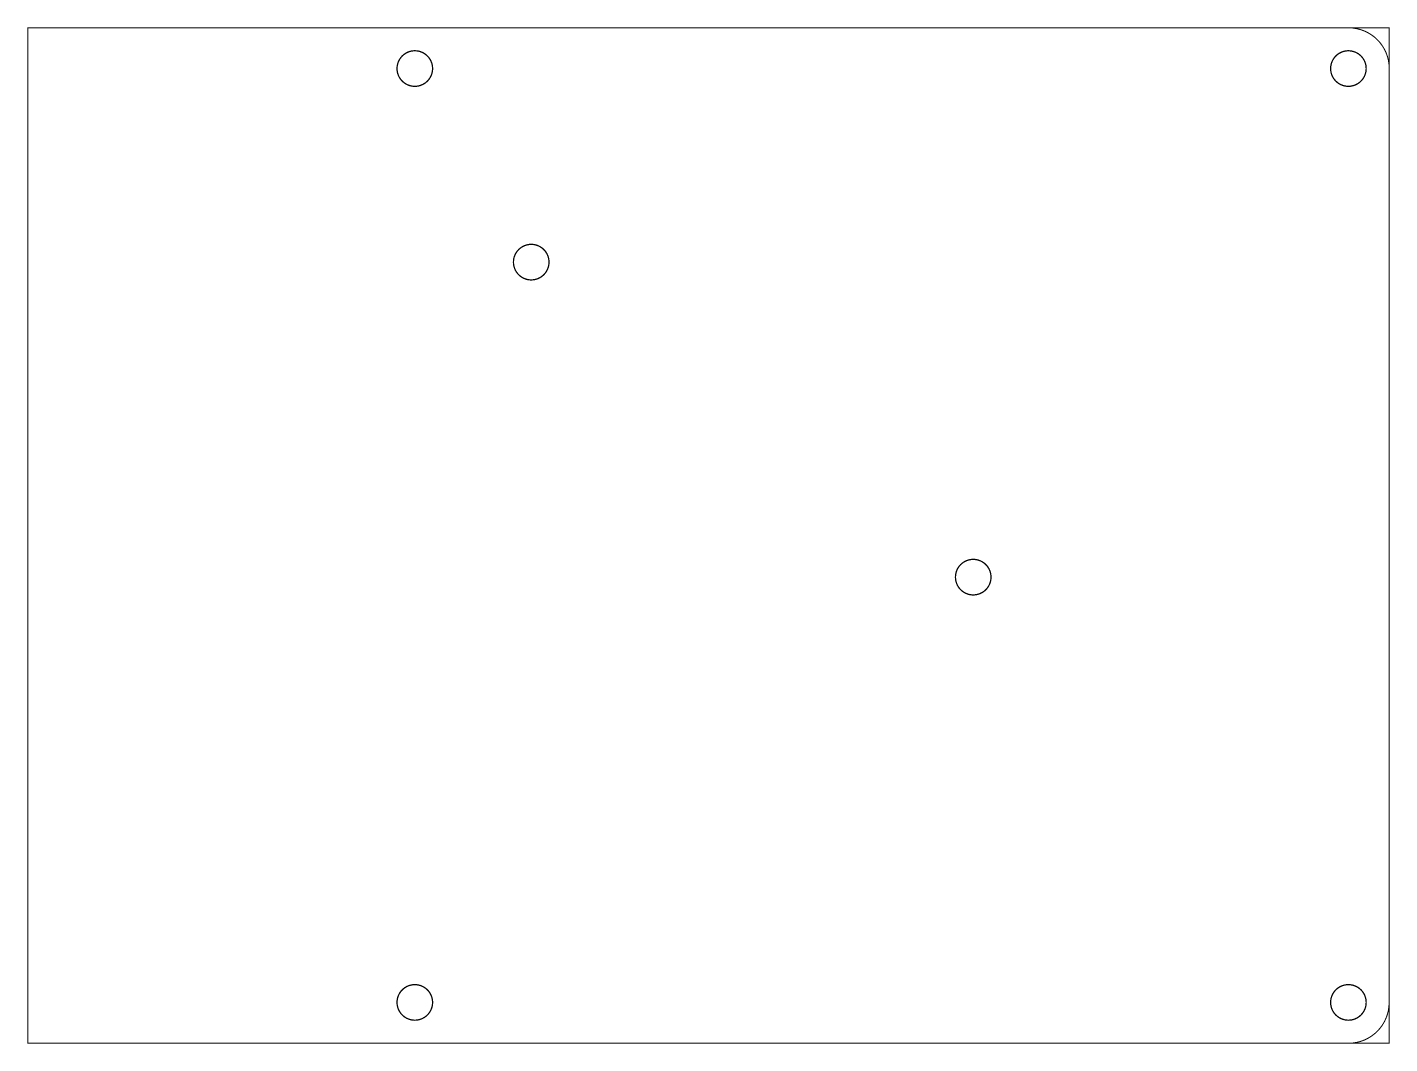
# Model space of a CAD drawing. Header units: millimetres. Extents: x 0 to 134, y 0 to 100.
import ezdxf

# ---------------------------------------------------------------- set-up
doc = ezdxf.new("R2010")
doc.units = ezdxf.units.MM
doc.header["$MEASUREMENT"] = 0
doc.layers.add('Board-Outline-Layer', color=7, linetype='Continuous', true_color=0xff00ff)

msp = doc.modelspace()

# ---------------------------------------------------------------- linework, layer by layer
at = {"layer": 'Board-Outline-Layer', "const_width": 0.1}
msp.add_lwpolyline([(0, 0), (0, 99.9), (134, 99.9), (134, 0)], close=True, dxfattribs=at)
for points in [[(134.02, 95.91, 0.414), (130.02, 99.91)], [(130.01, -0.02, 0.414), (134.01, 3.98)]]:
    msp.add_lwpolyline(points, format="xyb", dxfattribs=at)
at = {"layer": 'Board-Outline-Layer', "const_width": 0.127}
for points in [[(36.35, 95.9, 1), (39.85, 95.9, 1)], [(128.25, 95.9, 1), (131.75, 95.9, 1)], [(47.81, 76.85, 1), (51.31, 76.85, 1)], [(91.32, 45.85, 1), (94.82, 45.85, 1)], [(36.35, 4, 1), (39.85, 4, 1)], [(128.25, 4, 1), (131.75, 4, 1)]]:
    msp.add_lwpolyline(points, format="xyb", close=True, dxfattribs=at)

doc.saveas('drawing.dxf')
